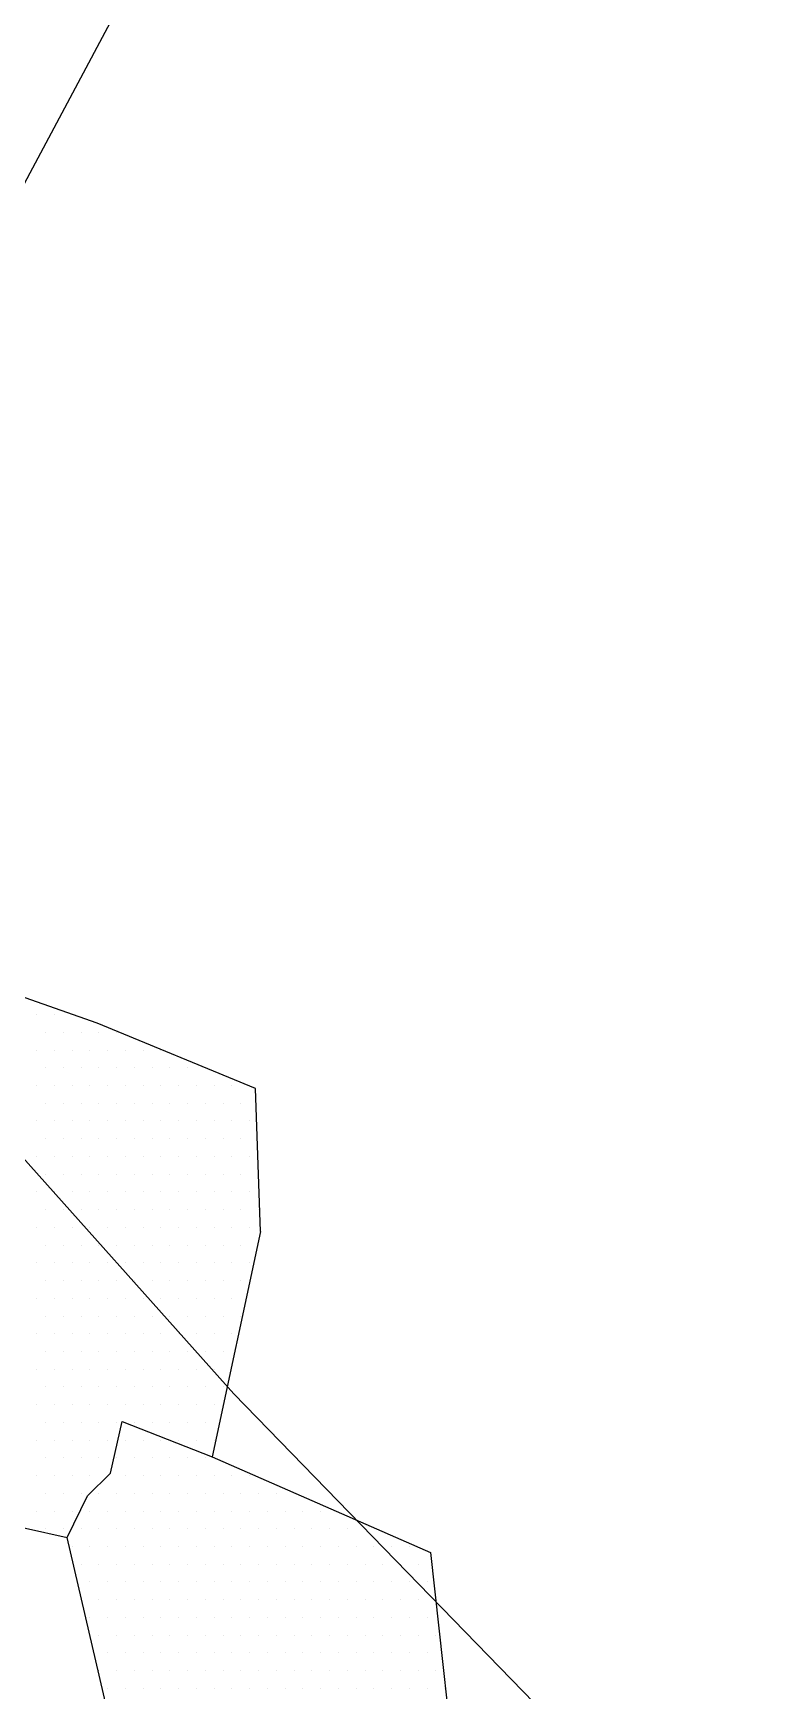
# Model space of a CAD drawing. Header units: metres. Extents: x -3.83 to -1.05, y -18.12 to -14.61.
# Drawn here: x -1.615 to -1.098, y -17.177 to -16.008 of the extents above; entities that cross this region are included whole.
import ezdxf

# ---------------------------------------------------------------- set-up
doc = ezdxf.new("R2010")
doc.units = ezdxf.units.M
doc.header["$LTSCALE"] = 25
doc.header["$MEASUREMENT"] = 0
doc.linetypes.add('STRICHPUNKTX2', pattern=[2, 1, -0.5, 0, -0.5])
doc.layers.get('0').update_dxf_attribs({"linetype": 'CONTINUOUS'})
for name, color, linetype in [('GRABUNGSGRENZE', 3, 'STRICHPUNKTX2'), ('STEINE', 4, 'CONTINUOUS'), ('STEINESCHRAFF', 4, 'CONTINUOUS')]:
    doc.layers.add(name, color=color, linetype=linetype)

# ---------------------------------------------------------------- blocks, each defined once
blk = doc.blocks.new('*X1')
at = {"color": 0}
for p, q in [((-161.25, -1670), (-161.25, -1670)), ((-160, -1670), (-160, -1670)), ((-158.75, -1670), (-158.75, -1670)), ((-160.625, -1671.25), (-160.625, -1671.25)), ((-159.375, -1671.25), (-159.375, -1671.25)), ((-158.125, -1671.25), (-158.125, -1671.25)), ((-156.875, -1671.25), (-156.875, -1671.25)), ((-155.625, -1671.25), (-155.625, -1671.25)), ((-161.25, -1672.5), (-161.25, -1672.5)), ((-160, -1672.5), (-160, -1672.5)), ((-158.75, -1672.5), (-158.75, -1672.5)), ((-157.5, -1672.5), (-157.5, -1672.5)), ((-156.25, -1672.5), (-156.25, -1672.5)), ((-155, -1672.5), (-155, -1672.5)), ((-153.75, -1672.5), (-153.75, -1672.5)), ((-152.5, -1672.5), (-152.5, -1672.5)), ((-160.625, -1673.75), (-160.625, -1673.75)), ((-159.375, -1673.75), (-159.375, -1673.75)), ((-158.125, -1673.75), (-158.125, -1673.75)), ((-156.875, -1673.75), (-156.875, -1673.75)), ((-155.625, -1673.75), (-155.625, -1673.75)), ((-154.375, -1673.75), (-154.375, -1673.75)), ((-153.125, -1673.75), (-153.125, -1673.75)), ((-151.875, -1673.75), (-151.875, -1673.75)), ((-150.625, -1673.75), (-150.625, -1673.75)), ((-161.25, -1675), (-161.25, -1675)), ((-160, -1675), (-160, -1675)), ((-158.75, -1675), (-158.75, -1675)), ((-157.5, -1675), (-157.5, -1675)), ((-156.25, -1675), (-156.25, -1675)), ((-155, -1675), (-155, -1675)), ((-153.75, -1675), (-153.75, -1675)), ((-152.5, -1675), (-152.5, -1675)), ((-151.25, -1675), (-151.25, -1675)), ((-150, -1675), (-150, -1675)), ((-148.75, -1675), (-148.75, -1675)), ((-147.5, -1675), (-147.5, -1675)), ((-160.625, -1676.25), (-160.625, -1676.25)), ((-159.375, -1676.25), (-159.375, -1676.25)), ((-158.125, -1676.25), (-158.125, -1676.25)), ((-156.875, -1676.25), (-156.875, -1676.25)), ((-155.625, -1676.25), (-155.625, -1676.25)), ((-154.375, -1676.25), (-154.375, -1676.25)), ((-153.125, -1676.25), (-153.125, -1676.25)), ((-151.875, -1676.25), (-151.875, -1676.25)), ((-150.625, -1676.25), (-150.625, -1676.25)), ((-149.375, -1676.25), (-149.375, -1676.25)), ((-148.125, -1676.25), (-148.125, -1676.25)), ((-146.875, -1676.25), (-146.875, -1676.25)), ((-161.25, -1677.5), (-161.25, -1677.5)), ((-160, -1677.5), (-160, -1677.5)), ((-158.75, -1677.5), (-158.75, -1677.5)), ((-157.5, -1677.5), (-157.5, -1677.5)), ((-156.25, -1677.5), (-156.25, -1677.5)), ((-155, -1677.5), (-155, -1677.5)), ((-153.75, -1677.5), (-153.75, -1677.5)), ((-152.5, -1677.5), (-152.5, -1677.5)), ((-151.25, -1677.5), (-151.25, -1677.5)), ((-150, -1677.5), (-150, -1677.5)), ((-148.75, -1677.5), (-148.75, -1677.5)), ((-147.5, -1677.5), (-147.5, -1677.5)), ((-146.25, -1677.5), (-146.25, -1677.5)), ((-160.625, -1678.75), (-160.625, -1678.75)), ((-159.375, -1678.75), (-159.375, -1678.75)), ((-158.125, -1678.75), (-158.125, -1678.75)), ((-156.875, -1678.75), (-156.875, -1678.75)), ((-155.625, -1678.75), (-155.625, -1678.75)), ((-154.375, -1678.75), (-154.375, -1678.75)), ((-153.125, -1678.75), (-153.125, -1678.75)), ((-151.875, -1678.75), (-151.875, -1678.75)), ((-150.625, -1678.75), (-150.625, -1678.75)), ((-149.375, -1678.75), (-149.375, -1678.75)), ((-148.125, -1678.75), (-148.125, -1678.75)), ((-146.875, -1678.75), (-146.875, -1678.75)), ((-161.25, -1680), (-161.25, -1680)), ((-160, -1680), (-160, -1680)), ((-158.75, -1680), (-158.75, -1680)), ((-157.5, -1680), (-157.5, -1680)), ((-156.25, -1680), (-156.25, -1680)), ((-155, -1680), (-155, -1680)), ((-153.75, -1680), (-153.75, -1680)), ((-152.5, -1680), (-152.5, -1680)), ((-151.25, -1680), (-151.25, -1680)), ((-150, -1680), (-150, -1680)), ((-148.75, -1680), (-148.75, -1680)), ((-147.5, -1680), (-147.5, -1680)), ((-146.25, -1680), (-146.25, -1680)), ((-160.625, -1681.25), (-160.625, -1681.25)), ((-159.375, -1681.25), (-159.375, -1681.25)), ((-158.125, -1681.25), (-158.125, -1681.25)), ((-156.875, -1681.25), (-156.875, -1681.25)), ((-155.625, -1681.25), (-155.625, -1681.25)), ((-154.375, -1681.25), (-154.375, -1681.25)), ((-153.125, -1681.25), (-153.125, -1681.25)), ((-151.875, -1681.25), (-151.875, -1681.25)), ((-150.625, -1681.25), (-150.625, -1681.25)), ((-149.375, -1681.25), (-149.375, -1681.25)), ((-148.125, -1681.25), (-148.125, -1681.25)), ((-146.875, -1681.25), (-146.875, -1681.25)), ((-161.25, -1682.5), (-161.25, -1682.5)), ((-160, -1682.5), (-160, -1682.5)), ((-158.75, -1682.5), (-158.75, -1682.5)), ((-157.5, -1682.5), (-157.5, -1682.5)), ((-156.25, -1682.5), (-156.25, -1682.5)), ((-155, -1682.5), (-155, -1682.5)), ((-153.75, -1682.5), (-153.75, -1682.5)), ((-152.5, -1682.5), (-152.5, -1682.5)), ((-151.25, -1682.5), (-151.25, -1682.5)), ((-150, -1682.5), (-150, -1682.5)), ((-148.75, -1682.5), (-148.75, -1682.5)), ((-147.5, -1682.5), (-147.5, -1682.5)), ((-146.25, -1682.5), (-146.25, -1682.5)), ((-160.625, -1683.75), (-160.625, -1683.75)), ((-159.375, -1683.75), (-159.375, -1683.75)), ((-158.125, -1683.75), (-158.125, -1683.75)), ((-156.875, -1683.75), (-156.875, -1683.75)), ((-155.625, -1683.75), (-155.625, -1683.75)), ((-154.375, -1683.75), (-154.375, -1683.75)), ((-153.125, -1683.75), (-153.125, -1683.75)), ((-151.875, -1683.75), (-151.875, -1683.75)), ((-150.625, -1683.75), (-150.625, -1683.75)), ((-149.375, -1683.75), (-149.375, -1683.75)), ((-148.125, -1683.75), (-148.125, -1683.75)), ((-146.875, -1683.75), (-146.875, -1683.75)), ((-145.625, -1683.75), (-145.625, -1683.75)), ((-161.25, -1685), (-161.25, -1685)), ((-160, -1685), (-160, -1685)), ((-158.75, -1685), (-158.75, -1685)), ((-157.5, -1685), (-157.5, -1685)), ((-156.25, -1685), (-156.25, -1685)), ((-155, -1685), (-155, -1685)), ((-153.75, -1685), (-153.75, -1685)), ((-152.5, -1685), (-152.5, -1685)), ((-151.25, -1685), (-151.25, -1685)), ((-150, -1685), (-150, -1685)), ((-148.75, -1685), (-148.75, -1685)), ((-147.5, -1685), (-147.5, -1685)), ((-146.25, -1685), (-146.25, -1685)), ((-160.625, -1686.25), (-160.625, -1686.25)), ((-159.375, -1686.25), (-159.375, -1686.25)), ((-158.125, -1686.25), (-158.125, -1686.25)), ((-156.875, -1686.25), (-156.875, -1686.25)), ((-155.625, -1686.25), (-155.625, -1686.25)), ((-154.375, -1686.25), (-154.375, -1686.25)), ((-153.125, -1686.25), (-153.125, -1686.25)), ((-151.875, -1686.25), (-151.875, -1686.25)), ((-150.625, -1686.25), (-150.625, -1686.25)), ((-149.375, -1686.25), (-149.375, -1686.25)), ((-148.125, -1686.25), (-148.125, -1686.25)), ((-146.875, -1686.25), (-146.875, -1686.25)), ((-161.25, -1687.5), (-161.25, -1687.5)), ((-160, -1687.5), (-160, -1687.5)), ((-158.75, -1687.5), (-158.75, -1687.5)), ((-157.5, -1687.5), (-157.5, -1687.5)), ((-156.25, -1687.5), (-156.25, -1687.5)), ((-155, -1687.5), (-155, -1687.5)), ((-153.75, -1687.5), (-153.75, -1687.5)), ((-152.5, -1687.5), (-152.5, -1687.5)), ((-151.25, -1687.5), (-151.25, -1687.5)), ((-150, -1687.5), (-150, -1687.5)), ((-148.75, -1687.5), (-148.75, -1687.5)), ((-147.5, -1687.5), (-147.5, -1687.5)), ((-146.25, -1687.5), (-146.25, -1687.5)), ((-160.625, -1688.75), (-160.625, -1688.75)), ((-159.375, -1688.75), (-159.375, -1688.75)), ((-158.125, -1688.75), (-158.125, -1688.75)), ((-156.875, -1688.75), (-156.875, -1688.75)), ((-155.625, -1688.75), (-155.625, -1688.75)), ((-154.375, -1688.75), (-154.375, -1688.75)), ((-153.125, -1688.75), (-153.125, -1688.75)), ((-151.875, -1688.75), (-151.875, -1688.75)), ((-150.625, -1688.75), (-150.625, -1688.75)), ((-149.375, -1688.75), (-149.375, -1688.75)), ((-148.125, -1688.75), (-148.125, -1688.75)), ((-146.875, -1688.75), (-146.875, -1688.75)), ((-161.25, -1690), (-161.25, -1690)), ((-160, -1690), (-160, -1690)), ((-158.75, -1690), (-158.75, -1690)), ((-157.5, -1690), (-157.5, -1690)), ((-156.25, -1690), (-156.25, -1690)), ((-155, -1690), (-155, -1690)), ((-153.75, -1690), (-153.75, -1690)), ((-152.5, -1690), (-152.5, -1690)), ((-151.25, -1690), (-151.25, -1690)), ((-150, -1690), (-150, -1690)), ((-148.75, -1690), (-148.75, -1690)), ((-147.5, -1690), (-147.5, -1690)), ((-160.625, -1691.25), (-160.625, -1691.25)), ((-159.375, -1691.25), (-159.375, -1691.25)), ((-158.125, -1691.25), (-158.125, -1691.25)), ((-156.875, -1691.25), (-156.875, -1691.25)), ((-155.625, -1691.25), (-155.625, -1691.25)), ((-154.375, -1691.25), (-154.375, -1691.25)), ((-153.125, -1691.25), (-153.125, -1691.25)), ((-151.875, -1691.25), (-151.875, -1691.25)), ((-150.625, -1691.25), (-150.625, -1691.25)), ((-149.375, -1691.25), (-149.375, -1691.25)), ((-148.125, -1691.25), (-148.125, -1691.25)), ((-146.875, -1691.25), (-146.875, -1691.25)), ((-161.25, -1692.5), (-161.25, -1692.5)), ((-160, -1692.5), (-160, -1692.5)), ((-158.75, -1692.5), (-158.75, -1692.5)), ((-157.5, -1692.5), (-157.5, -1692.5)), ((-156.25, -1692.5), (-156.25, -1692.5)), ((-155, -1692.5), (-155, -1692.5)), ((-153.75, -1692.5), (-153.75, -1692.5)), ((-152.5, -1692.5), (-152.5, -1692.5)), ((-151.25, -1692.5), (-151.25, -1692.5)), ((-150, -1692.5), (-150, -1692.5)), ((-148.75, -1692.5), (-148.75, -1692.5)), ((-147.5, -1692.5), (-147.5, -1692.5)), ((-160.625, -1693.75), (-160.625, -1693.75)), ((-159.375, -1693.75), (-159.375, -1693.75)), ((-158.125, -1693.75), (-158.125, -1693.75)), ((-156.875, -1693.75), (-156.875, -1693.75)), ((-155.625, -1693.75), (-155.625, -1693.75)), ((-154.375, -1693.75), (-154.375, -1693.75)), ((-153.125, -1693.75), (-153.125, -1693.75)), ((-151.875, -1693.75), (-151.875, -1693.75)), ((-150.625, -1693.75), (-150.625, -1693.75)), ((-149.375, -1693.75), (-149.375, -1693.75)), ((-148.125, -1693.75), (-148.125, -1693.75)), ((-161.25, -1695), (-161.25, -1695)), ((-160, -1695), (-160, -1695)), ((-158.75, -1695), (-158.75, -1695)), ((-157.5, -1695), (-157.5, -1695)), ((-156.25, -1695), (-156.25, -1695)), ((-155, -1695), (-155, -1695)), ((-153.75, -1695), (-153.75, -1695)), ((-152.5, -1695), (-152.5, -1695)), ((-151.25, -1695), (-151.25, -1695)), ((-150, -1695), (-150, -1695)), ((-148.75, -1695), (-148.75, -1695)), ((-160.625, -1696.25), (-160.625, -1696.25)), ((-159.375, -1696.25), (-159.375, -1696.25)), ((-158.125, -1696.25), (-158.125, -1696.25)), ((-156.875, -1696.25), (-156.875, -1696.25)), ((-155.625, -1696.25), (-155.625, -1696.25)), ((-154.375, -1696.25), (-154.375, -1696.25)), ((-153.125, -1696.25), (-153.125, -1696.25)), ((-151.875, -1696.25), (-151.875, -1696.25)), ((-150.625, -1696.25), (-150.625, -1696.25)), ((-149.375, -1696.25), (-149.375, -1696.25)), ((-148.125, -1696.25), (-148.125, -1696.25)), ((-161.25, -1697.5), (-161.25, -1697.5)), ((-160, -1697.5), (-160, -1697.5)), ((-158.75, -1697.5), (-158.75, -1697.5)), ((-157.5, -1697.5), (-157.5, -1697.5)), ((-156.25, -1697.5), (-156.25, -1697.5)), ((-155, -1697.5), (-155, -1697.5)), ((-153.75, -1697.5), (-153.75, -1697.5)), ((-152.5, -1697.5), (-152.5, -1697.5)), ((-151.25, -1697.5), (-151.25, -1697.5)), ((-150, -1697.5), (-150, -1697.5)), ((-148.75, -1697.5), (-148.75, -1697.5)), ((-160.625, -1698.75), (-160.625, -1698.75)), ((-159.375, -1698.75), (-159.375, -1698.75)), ((-158.125, -1698.75), (-158.125, -1698.75)), ((-156.875, -1698.75), (-156.875, -1698.75)), ((-155.625, -1698.75), (-155.625, -1698.75)), ((-154.375, -1698.75), (-154.375, -1698.75)), ((-153.125, -1698.75), (-153.125, -1698.75)), ((-151.875, -1698.75), (-151.875, -1698.75)), ((-150.625, -1698.75), (-150.625, -1698.75)), ((-149.375, -1698.75), (-149.375, -1698.75)), ((-161.25, -1700), (-161.25, -1700)), ((-160, -1700), (-160, -1700)), ((-158.75, -1700), (-158.75, -1700)), ((-157.5, -1700), (-157.5, -1700)), ((-156.25, -1700), (-156.25, -1700)), ((-155, -1700), (-155, -1700)), ((-153.75, -1700), (-153.75, -1700)), ((-152.5, -1700), (-152.5, -1700)), ((-151.25, -1700), (-151.25, -1700)), ((-150, -1700), (-150, -1700)), ((-148.75, -1700), (-148.75, -1700)), ((-160.625, -1701.25), (-160.625, -1701.25)), ((-159.375, -1701.25), (-159.375, -1701.25)), ((-158.125, -1701.25), (-158.125, -1701.25)), ((-156.875, -1701.25), (-156.875, -1701.25)), ((-155.625, -1701.25), (-155.625, -1701.25)), ((-154.375, -1701.25), (-154.375, -1701.25)), ((-153.125, -1701.25), (-153.125, -1701.25)), ((-151.875, -1701.25), (-151.875, -1701.25)), ((-150.625, -1701.25), (-150.625, -1701.25)), ((-149.375, -1701.25), (-149.375, -1701.25)), ((-161.25, -1702.5), (-161.25, -1702.5)), ((-160, -1702.5), (-160, -1702.5)), ((-158.75, -1702.5), (-158.75, -1702.5)), ((-157.5, -1702.5), (-157.5, -1702.5)), ((-156.25, -1702.5), (-156.25, -1702.5)), ((-155, -1702.5), (-155, -1702.5)), ((-153.75, -1702.5), (-153.75, -1702.5)), ((-152.5, -1702.5), (-152.5, -1702.5)), ((-151.25, -1702.5), (-151.25, -1702.5)), ((-150, -1702.5), (-150, -1702.5)), ((-148.75, -1702.5), (-148.75, -1702.5)), ((-147.5, -1702.5), (-147.5, -1702.5)), ((-146.25, -1702.5), (-146.25, -1702.5)), ((-160.625, -1703.75), (-160.625, -1703.75)), ((-159.375, -1703.75), (-159.375, -1703.75)), ((-158.125, -1703.75), (-158.125, -1703.75)), ((-156.875, -1703.75), (-156.875, -1703.75)), ((-155.625, -1703.75), (-155.625, -1703.75)), ((-154.375, -1703.75), (-154.375, -1703.75)), ((-153.125, -1703.75), (-153.125, -1703.75)), ((-151.875, -1703.75), (-151.875, -1703.75)), ((-150.625, -1703.75), (-150.625, -1703.75)), ((-149.375, -1703.75), (-149.375, -1703.75)), ((-148.125, -1703.75), (-148.125, -1703.75)), ((-146.875, -1703.75), (-146.875, -1703.75)), ((-145.625, -1703.75), (-145.625, -1703.75)), ((-144.375, -1703.75), (-144.375, -1703.75)), ((-143.125, -1703.75), (-143.125, -1703.75)), ((-161.25, -1705), (-161.25, -1705)), ((-160, -1705), (-160, -1705)), ((-158.75, -1705), (-158.75, -1705)), ((-157.5, -1705), (-157.5, -1705)), ((-156.25, -1705), (-156.25, -1705)), ((-155, -1705), (-155, -1705)), ((-153.75, -1705), (-153.75, -1705)), ((-152.5, -1705), (-152.5, -1705)), ((-151.25, -1705), (-151.25, -1705)), ((-150, -1705), (-150, -1705)), ((-148.75, -1705), (-148.75, -1705)), ((-147.5, -1705), (-147.5, -1705)), ((-146.25, -1705), (-146.25, -1705)), ((-145, -1705), (-145, -1705)), ((-143.75, -1705), (-143.75, -1705)), ((-142.5, -1705), (-142.5, -1705)), ((-141.25, -1705), (-141.25, -1705)), ((-160.625, -1706.25), (-160.625, -1706.25)), ((-159.375, -1706.25), (-159.375, -1706.25)), ((-158.125, -1706.25), (-158.125, -1706.25)), ((-156.875, -1706.25), (-156.875, -1706.25)), ((-155.625, -1706.25), (-155.625, -1706.25)), ((-154.375, -1706.25), (-154.375, -1706.25)), ((-153.125, -1706.25), (-153.125, -1706.25)), ((-151.875, -1706.25), (-151.875, -1706.25)), ((-150.625, -1706.25), (-150.625, -1706.25)), ((-149.375, -1706.25), (-149.375, -1706.25)), ((-148.125, -1706.25), (-148.125, -1706.25)), ((-146.875, -1706.25), (-146.875, -1706.25)), ((-145.625, -1706.25), (-145.625, -1706.25)), ((-144.375, -1706.25), (-144.375, -1706.25)), ((-143.125, -1706.25), (-143.125, -1706.25)), ((-141.875, -1706.25), (-141.875, -1706.25)), ((-140.625, -1706.25), (-140.625, -1706.25)), ((-139.375, -1706.25), (-139.375, -1706.25)), ((-138.125, -1706.25), (-138.125, -1706.25)), ((-158.75, -1707.5), (-158.75, -1707.5)), ((-157.5, -1707.5), (-157.5, -1707.5)), ((-156.25, -1707.5), (-156.25, -1707.5)), ((-155, -1707.5), (-155, -1707.5)), ((-153.75, -1707.5), (-153.75, -1707.5)), ((-152.5, -1707.5), (-152.5, -1707.5)), ((-151.25, -1707.5), (-151.25, -1707.5)), ((-150, -1707.5), (-150, -1707.5)), ((-148.75, -1707.5), (-148.75, -1707.5)), ((-147.5, -1707.5), (-147.5, -1707.5)), ((-146.25, -1707.5), (-146.25, -1707.5)), ((-145, -1707.5), (-145, -1707.5)), ((-143.75, -1707.5), (-143.75, -1707.5)), ((-142.5, -1707.5), (-142.5, -1707.5)), ((-141.25, -1707.5), (-141.25, -1707.5)), ((-140, -1707.5), (-140, -1707.5)), ((-138.75, -1707.5), (-138.75, -1707.5)), ((-137.5, -1707.5), (-137.5, -1707.5)), ((-136.25, -1707.5), (-136.25, -1707.5)), ((-135, -1707.5), (-135, -1707.5)), ((-158.125, -1708.75), (-158.125, -1708.75)), ((-156.875, -1708.75), (-156.875, -1708.75)), ((-155.625, -1708.75), (-155.625, -1708.75)), ((-154.375, -1708.75), (-154.375, -1708.75)), ((-153.125, -1708.75), (-153.125, -1708.75)), ((-151.875, -1708.75), (-151.875, -1708.75)), ((-150.625, -1708.75), (-150.625, -1708.75)), ((-149.375, -1708.75), (-149.375, -1708.75)), ((-148.125, -1708.75), (-148.125, -1708.75)), ((-146.875, -1708.75), (-146.875, -1708.75)), ((-145.625, -1708.75), (-145.625, -1708.75)), ((-144.375, -1708.75), (-144.375, -1708.75)), ((-143.125, -1708.75), (-143.125, -1708.75)), ((-141.875, -1708.75), (-141.875, -1708.75)), ((-140.625, -1708.75), (-140.625, -1708.75)), ((-139.375, -1708.75), (-139.375, -1708.75)), ((-138.125, -1708.75), (-138.125, -1708.75)), ((-136.875, -1708.75), (-136.875, -1708.75)), ((-135.625, -1708.75), (-135.625, -1708.75)), ((-134.375, -1708.75), (-134.375, -1708.75)), ((-157.5, -1710), (-157.5, -1710)), ((-156.25, -1710), (-156.25, -1710)), ((-155, -1710), (-155, -1710)), ((-153.75, -1710), (-153.75, -1710)), ((-152.5, -1710), (-152.5, -1710)), ((-151.25, -1710), (-151.25, -1710)), ((-150, -1710), (-150, -1710)), ((-148.75, -1710), (-148.75, -1710)), ((-147.5, -1710), (-147.5, -1710)), ((-146.25, -1710), (-146.25, -1710)), ((-145, -1710), (-145, -1710)), ((-143.75, -1710), (-143.75, -1710)), ((-142.5, -1710), (-142.5, -1710)), ((-141.25, -1710), (-141.25, -1710)), ((-140, -1710), (-140, -1710)), ((-138.75, -1710), (-138.75, -1710)), ((-137.5, -1710), (-137.5, -1710)), ((-136.25, -1710), (-136.25, -1710)), ((-135, -1710), (-135, -1710)), ((-133.75, -1710), (-133.75, -1710)), ((-156.875, -1711.25), (-156.875, -1711.25)), ((-155.625, -1711.25), (-155.625, -1711.25)), ((-154.375, -1711.25), (-154.375, -1711.25)), ((-153.125, -1711.25), (-153.125, -1711.25)), ((-151.875, -1711.25), (-151.875, -1711.25)), ((-150.625, -1711.25), (-150.625, -1711.25)), ((-149.375, -1711.25), (-149.375, -1711.25)), ((-148.125, -1711.25), (-148.125, -1711.25)), ((-146.875, -1711.25), (-146.875, -1711.25)), ((-145.625, -1711.25), (-145.625, -1711.25)), ((-144.375, -1711.25), (-144.375, -1711.25)), ((-143.125, -1711.25), (-143.125, -1711.25)), ((-141.875, -1711.25), (-141.875, -1711.25)), ((-140.625, -1711.25), (-140.625, -1711.25)), ((-139.375, -1711.25), (-139.375, -1711.25)), ((-138.125, -1711.25), (-138.125, -1711.25)), ((-136.875, -1711.25), (-136.875, -1711.25)), ((-135.625, -1711.25), (-135.625, -1711.25)), ((-134.375, -1711.25), (-134.375, -1711.25)), ((-157.5, -1712.5), (-157.5, -1712.5)), ((-156.25, -1712.5), (-156.25, -1712.5)), ((-155, -1712.5), (-155, -1712.5)), ((-153.75, -1712.5), (-153.75, -1712.5)), ((-152.5, -1712.5), (-152.5, -1712.5)), ((-151.25, -1712.5), (-151.25, -1712.5)), ((-150, -1712.5), (-150, -1712.5)), ((-148.75, -1712.5), (-148.75, -1712.5)), ((-147.5, -1712.5), (-147.5, -1712.5)), ((-146.25, -1712.5), (-146.25, -1712.5)), ((-145, -1712.5), (-145, -1712.5)), ((-143.75, -1712.5), (-143.75, -1712.5)), ((-142.5, -1712.5), (-142.5, -1712.5)), ((-141.25, -1712.5), (-141.25, -1712.5)), ((-140, -1712.5), (-140, -1712.5)), ((-138.75, -1712.5), (-138.75, -1712.5)), ((-137.5, -1712.5), (-137.5, -1712.5)), ((-136.25, -1712.5), (-136.25, -1712.5)), ((-135, -1712.5), (-135, -1712.5)), ((-133.75, -1712.5), (-133.75, -1712.5)), ((-156.875, -1713.75), (-156.875, -1713.75)), ((-155.625, -1713.75), (-155.625, -1713.75)), ((-154.375, -1713.75), (-154.375, -1713.75)), ((-153.125, -1713.75), (-153.125, -1713.75)), ((-151.875, -1713.75), (-151.875, -1713.75)), ((-150.625, -1713.75), (-150.625, -1713.75)), ((-149.375, -1713.75), (-149.375, -1713.75)), ((-148.125, -1713.75), (-148.125, -1713.75)), ((-146.875, -1713.75), (-146.875, -1713.75)), ((-145.625, -1713.75), (-145.625, -1713.75)), ((-144.375, -1713.75), (-144.375, -1713.75)), ((-143.125, -1713.75), (-143.125, -1713.75)), ((-141.875, -1713.75), (-141.875, -1713.75)), ((-140.625, -1713.75), (-140.625, -1713.75)), ((-139.375, -1713.75), (-139.375, -1713.75)), ((-138.125, -1713.75), (-138.125, -1713.75)), ((-136.875, -1713.75), (-136.875, -1713.75)), ((-135.625, -1713.75), (-135.625, -1713.75)), ((-134.375, -1713.75), (-134.375, -1713.75)), ((-133.125, -1713.75), (-133.125, -1713.75)), ((-156.25, -1715), (-156.25, -1715)), ((-155, -1715), (-155, -1715)), ((-153.75, -1715), (-153.75, -1715)), ((-152.5, -1715), (-152.5, -1715)), ((-151.25, -1715), (-151.25, -1715)), ((-150, -1715), (-150, -1715)), ((-148.75, -1715), (-148.75, -1715)), ((-147.5, -1715), (-147.5, -1715)), ((-146.25, -1715), (-146.25, -1715)), ((-145, -1715), (-145, -1715)), ((-143.75, -1715), (-143.75, -1715)), ((-142.5, -1715), (-142.5, -1715)), ((-141.25, -1715), (-141.25, -1715)), ((-140, -1715), (-140, -1715)), ((-138.75, -1715), (-138.75, -1715)), ((-137.5, -1715), (-137.5, -1715)), ((-136.25, -1715), (-136.25, -1715)), ((-135, -1715), (-135, -1715)), ((-133.75, -1715), (-133.75, -1715)), ((-156.875, -1716.25), (-156.875, -1716.25)), ((-155.625, -1716.25), (-155.625, -1716.25)), ((-154.375, -1716.25), (-154.375, -1716.25)), ((-153.125, -1716.25), (-153.125, -1716.25)), ((-151.875, -1716.25), (-151.875, -1716.25)), ((-150.625, -1716.25), (-150.625, -1716.25)), ((-149.375, -1716.25), (-149.375, -1716.25)), ((-148.125, -1716.25), (-148.125, -1716.25)), ((-146.875, -1716.25), (-146.875, -1716.25)), ((-145.625, -1716.25), (-145.625, -1716.25)), ((-144.375, -1716.25), (-144.375, -1716.25)), ((-143.125, -1716.25), (-143.125, -1716.25)), ((-141.875, -1716.25), (-141.875, -1716.25)), ((-140.625, -1716.25), (-140.625, -1716.25)), ((-139.375, -1716.25), (-139.375, -1716.25)), ((-138.125, -1716.25), (-138.125, -1716.25)), ((-136.875, -1716.25), (-136.875, -1716.25)), ((-135.625, -1716.25), (-135.625, -1716.25)), ((-134.375, -1716.25), (-134.375, -1716.25)), ((-133.125, -1716.25), (-133.125, -1716.25)), ((-156.25, -1717.5), (-156.25, -1717.5)), ((-155, -1717.5), (-155, -1717.5)), ((-153.75, -1717.5), (-153.75, -1717.5)), ((-152.5, -1717.5), (-152.5, -1717.5)), ((-151.25, -1717.5), (-151.25, -1717.5)), ((-150, -1717.5), (-150, -1717.5)), ((-148.75, -1717.5), (-148.75, -1717.5)), ((-147.5, -1717.5), (-147.5, -1717.5)), ((-146.25, -1717.5), (-146.25, -1717.5)), ((-145, -1717.5), (-145, -1717.5)), ((-143.75, -1717.5), (-143.75, -1717.5)), ((-142.5, -1717.5), (-142.5, -1717.5)), ((-141.25, -1717.5), (-141.25, -1717.5)), ((-140, -1717.5), (-140, -1717.5)), ((-138.75, -1717.5), (-138.75, -1717.5)), ((-137.5, -1717.5), (-137.5, -1717.5)), ((-136.25, -1717.5), (-136.25, -1717.5)), ((-135, -1717.5), (-135, -1717.5)), ((-133.75, -1717.5), (-133.75, -1717.5)), ((-132.5, -1717.5), (-132.5, -1717.5))]:
    blk.add_line(p, q, dxfattribs=at)

msp = doc.modelspace()

# ---------------------------------------------------------------- linework, layer by layer
at = {"layer": 'GRABUNGSGRENZE', "flags": 128}
msp.add_lwpolyline([(-1.0982, -15.1318), (-1.7649, -16.3836), (-1.806, -16.5952), (-1.4736, -16.9674), (-1.1743, -17.2755)], dxfattribs=at)
at = {"layer": 'STEINE'}
for points in [[(-1.4548, -16.8529), (-1.4584, -16.7522), (-1.5699, -16.706), (-1.6716, -16.6704)], [(-1.7651, -16.8424), (-1.7417, -16.9477), (-1.7335, -17.0469), (-1.65, -17.0555), (-1.591, -17.0687)], [(-1.4548, -16.8529), (-1.4888, -17.0117)], [(-1.3352, -17.0792), (-1.3147, -17.2649), (-1.3478, -17.2822), (-1.3976, -17.3209), (-1.5151, -17.2655), (-1.5553, -17.2223), (-1.591, -17.0687), (-1.5768, -17.0392), (-1.5605, -17.0234), (-1.5524, -16.9868), (-1.4888, -17.0117), (-1.3352, -17.0792)]]:
    msp.add_lwpolyline(points, dxfattribs=at)

# ---------------------------------------------------------------- block references
at = {"layer": 'STEINESCHRAFF', "xscale": 0.01, "yscale": 0.01, "zscale": 0.01}
msp.add_blockref('*X1', (0, 0), dxfattribs=at)

doc.saveas('drawing.dxf')
